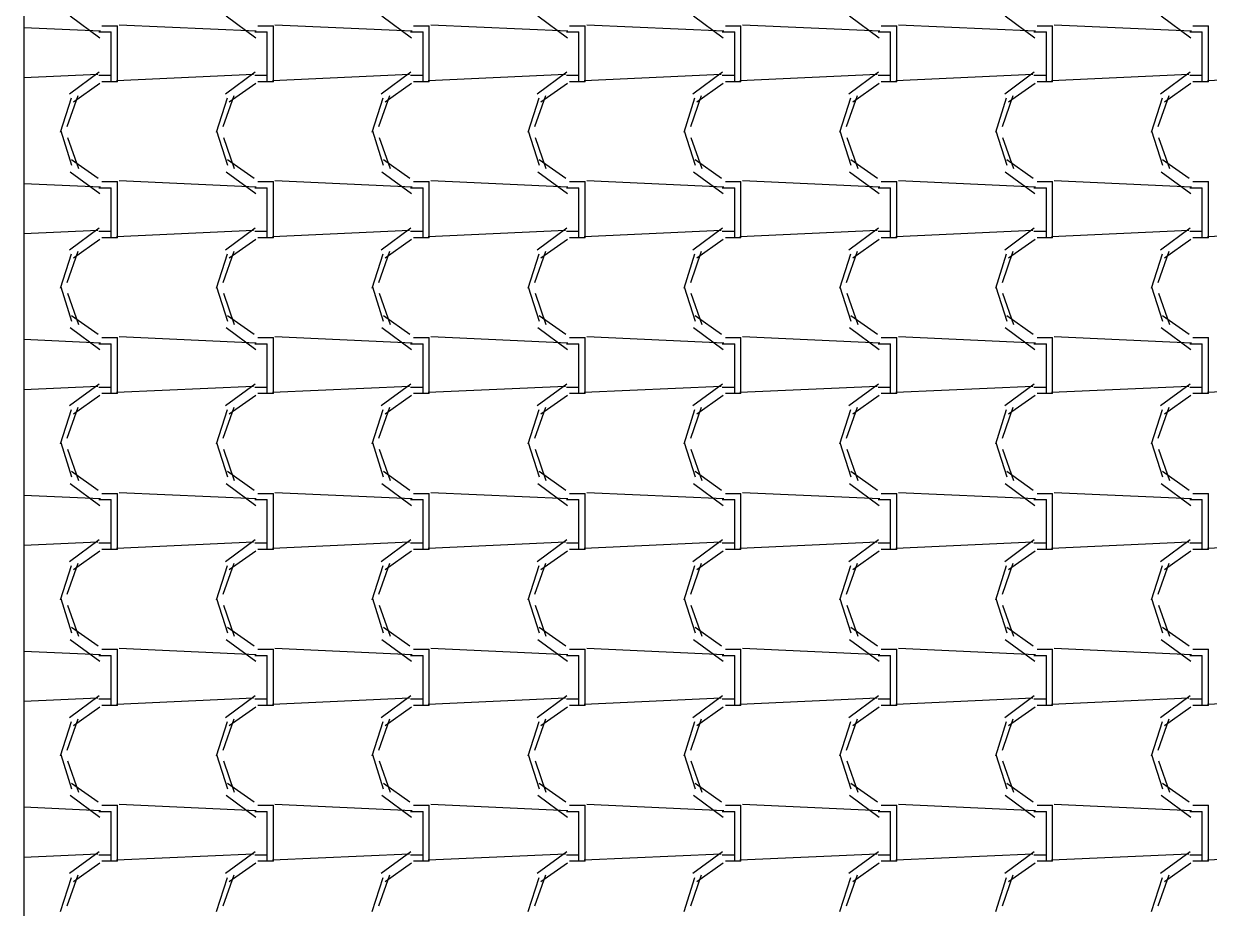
# Model space of a CAD drawing. Header units: millimetres. Extents: x -336 to -33, y -135 to 770.
# Drawn here: x -310.458 to -308.176, y 742.318 to 744.021 of the extents above; entities that cross this region are included whole.
import ezdxf

# ---------------------------------------------------------------- set-up
doc = ezdxf.new("R2010")
doc.units = ezdxf.units.MM
doc.header["$LTSCALE"] = 50
doc.header["$MEASUREMENT"] = 0
doc.layers.add('-HIDRO', color=8, linetype='CONTINUOUS')

msp = doc.modelspace()

# ---------------------------------------------------------------- linework, layer by layer
at = {"layer": '-HIDRO', "linetype": 'Continuous'}
for p, q in [((-310.458, 746.8206), (-310.458, 726.4028)), ((-310.3685, 744.0359), (-310.3115, 743.9939)), ((-310.0685, 744.0359), (-310.0115, 743.9939)), ((-309.7685, 744.0359), (-309.7115, 743.9939)), ((-309.4685, 744.0359), (-309.4115, 743.9939)), ((-309.1685, 744.0359), (-309.1115, 743.9939)), ((-308.8685, 744.0359), (-308.8115, 743.9939)), ((-308.5685, 744.0359), (-308.5115, 743.9939)), ((-308.2685, 744.0359), (-308.2115, 743.9939)), ((-310.3103, 744.0062), (-310.458, 744.0129)), ((-310.3134, 744.0049), (-310.2894, 744.0049)), ((-310.3074, 744.0169), (-310.2774, 744.0169)), ((-310.2894, 743.9209), (-310.2894, 744.0049)), ((-310.2774, 743.9209), (-310.2774, 744.0169)), ((-310.0103, 744.0062), (-310.2743, 744.0182)), ((-310.0134, 744.0049), (-309.9894, 744.0049)), ((-310.0074, 744.0169), (-309.9774, 744.0169)), ((-309.9894, 743.9209), (-309.9894, 744.0049)), ((-309.9774, 743.9209), (-309.9774, 744.0169)), ((-309.7103, 744.0062), (-309.9743, 744.0182)), ((-309.7134, 744.0049), (-309.6894, 744.0049)), ((-309.7074, 744.0169), (-309.6774, 744.0169)), ((-309.6894, 743.9209), (-309.6894, 744.0049)), ((-309.6774, 743.9209), (-309.6774, 744.0169)), ((-309.4103, 744.0062), (-309.6743, 744.0182)), ((-309.4134, 744.0049), (-309.3894, 744.0049)), ((-309.4074, 744.0169), (-309.3774, 744.0169)), ((-309.3894, 743.9209), (-309.3894, 744.0049)), ((-309.3774, 743.9209), (-309.3774, 744.0169)), ((-309.1103, 744.0062), (-309.3743, 744.0182)), ((-309.1134, 744.0049), (-309.0894, 744.0049)), ((-309.1074, 744.0169), (-309.0774, 744.0169)), ((-309.0894, 743.9209), (-309.0894, 744.0049)), ((-309.0774, 743.9209), (-309.0774, 744.0169)), ((-308.8103, 744.0062), (-309.0743, 744.0182)), ((-308.8134, 744.0049), (-308.7894, 744.0049)), ((-308.8074, 744.0169), (-308.7774, 744.0169)), ((-308.7894, 743.9209), (-308.7894, 744.0049)), ((-308.7774, 743.9209), (-308.7774, 744.0169)), ((-308.5103, 744.0062), (-308.7743, 744.0182)), ((-308.5134, 744.0049), (-308.4894, 744.0049)), ((-308.5074, 744.0169), (-308.4774, 744.0169)), ((-308.4894, 743.9209), (-308.4894, 744.0049)), ((-308.4774, 743.9209), (-308.4774, 744.0169)), ((-308.2103, 744.0062), (-308.4743, 744.0182)), ((-308.2134, 744.0049), (-308.1894, 744.0049)), ((-308.2074, 744.0169), (-308.1774, 744.0169)), ((-308.1894, 743.9209), (-308.1894, 744.0049)), ((-308.1774, 743.9209), (-308.1774, 744.0169)), ((-310.3154, 743.9229), (-310.458, 743.9164)), ((-310.3127, 743.9273), (-310.3697, 743.8853)), ((-310.2894, 743.9209), (-310.3134, 743.9209)), ((-310.2894, 743.9089), (-310.2894, 743.9209)), ((-310.0154, 743.9229), (-310.2794, 743.9109)), ((-310.2774, 743.9089), (-310.2774, 743.9209)), ((-310.0127, 743.9273), (-310.0697, 743.8853)), ((-309.9894, 743.9209), (-310.0134, 743.9209)), ((-309.9894, 743.9089), (-309.9894, 743.9209)), ((-309.7154, 743.9229), (-309.9794, 743.9109)), ((-309.9774, 743.9089), (-309.9774, 743.9209)), ((-309.7127, 743.9273), (-309.7697, 743.8853)), ((-309.6894, 743.9209), (-309.7134, 743.9209)), ((-309.6894, 743.9089), (-309.6894, 743.9209)), ((-309.4154, 743.9229), (-309.6794, 743.9109)), ((-309.6774, 743.9089), (-309.6774, 743.9209)), ((-309.4127, 743.9273), (-309.4697, 743.8853)), ((-309.3894, 743.9209), (-309.4134, 743.9209)), ((-309.3894, 743.9089), (-309.3894, 743.9209)), ((-309.1154, 743.9229), (-309.3794, 743.9109)), ((-309.3774, 743.9089), (-309.3774, 743.9209)), ((-309.1127, 743.9273), (-309.1697, 743.8853)), ((-309.0894, 743.9209), (-309.1134, 743.9209)), ((-309.0894, 743.9089), (-309.0894, 743.9209)), ((-308.8154, 743.9229), (-309.0794, 743.9109)), ((-309.0774, 743.9089), (-309.0774, 743.9209)), ((-308.8127, 743.9273), (-308.8697, 743.8853)), ((-308.7894, 743.9209), (-308.8134, 743.9209)), ((-308.7894, 743.9089), (-308.7894, 743.9209)), ((-308.5154, 743.9229), (-308.7794, 743.9109)), ((-308.7774, 743.9089), (-308.7774, 743.9209)), ((-308.5127, 743.9273), (-308.5697, 743.8853)), ((-308.4894, 743.9209), (-308.5134, 743.9209)), ((-308.4894, 743.9089), (-308.4894, 743.9209)), ((-308.2154, 743.9229), (-308.4794, 743.9109)), ((-308.4774, 743.9089), (-308.4774, 743.9209)), ((-308.2127, 743.9273), (-308.2697, 743.8853)), ((-308.1894, 743.9209), (-308.2134, 743.9209)), ((-308.1894, 743.9089), (-308.1894, 743.9209)), ((-307.9154, 743.9229), (-308.1794, 743.9109)), ((-308.1774, 743.9089), (-308.1774, 743.9209)), ((-310.3113, 743.9055), (-310.3623, 743.8695)), ((-310.2774, 743.9089), (-310.3074, 743.9089)), ((-310.0113, 743.9055), (-310.0623, 743.8695)), ((-309.9774, 743.9089), (-310.0074, 743.9089)), ((-309.7113, 743.9055), (-309.7623, 743.8695)), ((-309.6774, 743.9089), (-309.7074, 743.9089)), ((-309.4113, 743.9055), (-309.4623, 743.8695)), ((-309.3774, 743.9089), (-309.4074, 743.9089)), ((-309.1113, 743.9055), (-309.1623, 743.8695)), ((-309.0774, 743.9089), (-309.1074, 743.9089)), ((-308.8113, 743.9055), (-308.8623, 743.8695)), ((-308.7774, 743.9089), (-308.8074, 743.9089)), ((-308.5113, 743.9055), (-308.5623, 743.8695)), ((-308.4774, 743.9089), (-308.5074, 743.9089)), ((-308.2113, 743.9055), (-308.2623, 743.8695)), ((-308.1774, 743.9089), (-308.2074, 743.9089)), ((-310.3666, 743.8774), (-310.3876, 743.8114)), ((-310.3538, 743.8823), (-310.3748, 743.8223)), ((-310.0666, 743.8774), (-310.0876, 743.8114)), ((-310.0538, 743.8823), (-310.0748, 743.8223)), ((-309.7666, 743.8774), (-309.7876, 743.8114)), ((-309.7538, 743.8823), (-309.7748, 743.8223)), ((-309.4666, 743.8774), (-309.4876, 743.8114)), ((-309.4538, 743.8823), (-309.4748, 743.8223)), ((-309.1666, 743.8774), (-309.1876, 743.8114)), ((-309.1538, 743.8823), (-309.1748, 743.8223)), ((-308.8666, 743.8774), (-308.8876, 743.8114)), ((-308.8538, 743.8823), (-308.8748, 743.8223)), ((-308.5666, 743.8774), (-308.5876, 743.8114)), ((-308.5538, 743.8823), (-308.5748, 743.8223)), ((-308.2666, 743.8774), (-308.2876, 743.8114)), ((-308.2538, 743.8823), (-308.2748, 743.8223)), ((-310.3868, 743.8146), (-310.3658, 743.7486)), ((-310.3737, 743.802), (-310.3527, 743.742)), ((-310.0868, 743.8146), (-310.0658, 743.7486)), ((-310.0737, 743.802), (-310.0527, 743.742)), ((-309.7868, 743.8146), (-309.7658, 743.7486)), ((-309.7737, 743.802), (-309.7527, 743.742)), ((-309.4868, 743.8146), (-309.4658, 743.7486)), ((-309.4737, 743.802), (-309.4527, 743.742)), ((-309.1868, 743.8146), (-309.1658, 743.7486)), ((-309.1737, 743.802), (-309.1527, 743.742)), ((-308.8868, 743.8146), (-308.8658, 743.7486)), ((-308.8737, 743.802), (-308.8527, 743.742)), ((-308.5868, 743.8146), (-308.5658, 743.7486)), ((-308.5737, 743.802), (-308.5527, 743.742)), ((-308.2868, 743.8146), (-308.2658, 743.7486)), ((-308.2736, 743.802), (-308.2526, 743.742)), ((-310.3657, 743.7594), (-310.3147, 743.7234)), ((-310.0657, 743.7594), (-310.0147, 743.7234)), ((-309.7657, 743.7594), (-309.7147, 743.7234)), ((-309.4657, 743.7594), (-309.4147, 743.7234)), ((-309.1657, 743.7594), (-309.1147, 743.7234)), ((-308.8657, 743.7594), (-308.8147, 743.7234)), ((-308.5657, 743.7594), (-308.5147, 743.7234)), ((-308.2657, 743.7594), (-308.2147, 743.7234)), ((-310.3685, 743.7359), (-310.3115, 743.6939)), ((-310.0685, 743.7359), (-310.0115, 743.6939)), ((-309.7685, 743.7359), (-309.7115, 743.6939)), ((-309.4685, 743.7359), (-309.4115, 743.6939)), ((-309.1685, 743.7359), (-309.1115, 743.6939)), ((-308.8685, 743.7359), (-308.8115, 743.6939)), ((-308.5685, 743.7359), (-308.5115, 743.6939)), ((-308.2685, 743.7359), (-308.2115, 743.6939)), ((-310.3103, 743.7062), (-310.458, 743.7129)), ((-310.3134, 743.7049), (-310.2894, 743.7049)), ((-310.3074, 743.7169), (-310.2774, 743.7169)), ((-310.2894, 743.6209), (-310.2894, 743.7049)), ((-310.2774, 743.6209), (-310.2774, 743.7169)), ((-310.0103, 743.7062), (-310.2743, 743.7182)), ((-310.0134, 743.7049), (-309.9894, 743.7049)), ((-310.0074, 743.7169), (-309.9774, 743.7169)), ((-309.9894, 743.6209), (-309.9894, 743.7049)), ((-309.9774, 743.6209), (-309.9774, 743.7169)), ((-309.7103, 743.7062), (-309.9743, 743.7182)), ((-309.7134, 743.7049), (-309.6894, 743.7049)), ((-309.7074, 743.7169), (-309.6774, 743.7169)), ((-309.6894, 743.6209), (-309.6894, 743.7049)), ((-309.6774, 743.6209), (-309.6774, 743.7169)), ((-309.4103, 743.7062), (-309.6743, 743.7182)), ((-309.4134, 743.7049), (-309.3894, 743.7049)), ((-309.4074, 743.7169), (-309.3774, 743.7169)), ((-309.3894, 743.6209), (-309.3894, 743.7049)), ((-309.3774, 743.6209), (-309.3774, 743.7169)), ((-309.1103, 743.7062), (-309.3743, 743.7182)), ((-309.1134, 743.7049), (-309.0894, 743.7049)), ((-309.1074, 743.7169), (-309.0774, 743.7169)), ((-309.0894, 743.6209), (-309.0894, 743.7049)), ((-309.0774, 743.6209), (-309.0774, 743.7169)), ((-308.8103, 743.7062), (-309.0743, 743.7182)), ((-308.8134, 743.7049), (-308.7894, 743.7049)), ((-308.8074, 743.7169), (-308.7774, 743.7169)), ((-308.7894, 743.6209), (-308.7894, 743.7049)), ((-308.7774, 743.6209), (-308.7774, 743.7169)), ((-308.5103, 743.7062), (-308.7743, 743.7182)), ((-308.5134, 743.7049), (-308.4894, 743.7049)), ((-308.5074, 743.7169), (-308.4774, 743.7169)), ((-308.4894, 743.6209), (-308.4894, 743.7049)), ((-308.4774, 743.6209), (-308.4774, 743.7169)), ((-308.2103, 743.7062), (-308.4743, 743.7182)), ((-308.2134, 743.7049), (-308.1894, 743.7049)), ((-308.2074, 743.7169), (-308.1774, 743.7169)), ((-308.1894, 743.6209), (-308.1894, 743.7049)), ((-308.1774, 743.6209), (-308.1774, 743.7169)), ((-310.3154, 743.6229), (-310.458, 743.6164)), ((-310.3127, 743.6273), (-310.3697, 743.5853)), ((-310.2894, 743.6209), (-310.3134, 743.6209)), ((-310.2894, 743.6089), (-310.2894, 743.6209)), ((-310.0154, 743.6229), (-310.2794, 743.6109)), ((-310.2774, 743.6089), (-310.2774, 743.6209)), ((-310.0127, 743.6273), (-310.0697, 743.5853)), ((-309.9894, 743.6209), (-310.0134, 743.6209)), ((-309.9894, 743.6089), (-309.9894, 743.6209)), ((-309.7154, 743.6229), (-309.9794, 743.6109)), ((-309.9774, 743.6089), (-309.9774, 743.6209)), ((-309.7127, 743.6273), (-309.7697, 743.5853)), ((-309.6894, 743.6209), (-309.7134, 743.6209)), ((-309.6894, 743.6089), (-309.6894, 743.6209)), ((-309.4154, 743.6229), (-309.6794, 743.6109)), ((-309.6774, 743.6089), (-309.6774, 743.6209)), ((-309.4127, 743.6273), (-309.4697, 743.5853)), ((-309.3894, 743.6209), (-309.4134, 743.6209)), ((-309.3894, 743.6089), (-309.3894, 743.6209)), ((-309.1154, 743.6229), (-309.3794, 743.6109)), ((-309.3774, 743.6089), (-309.3774, 743.6209)), ((-309.1127, 743.6273), (-309.1697, 743.5853)), ((-309.0894, 743.6209), (-309.1134, 743.6209)), ((-309.0894, 743.6089), (-309.0894, 743.6209)), ((-308.8154, 743.6229), (-309.0794, 743.6109)), ((-309.0774, 743.6089), (-309.0774, 743.6209)), ((-308.8127, 743.6273), (-308.8697, 743.5853)), ((-308.7894, 743.6209), (-308.8134, 743.6209)), ((-308.7894, 743.6089), (-308.7894, 743.6209)), ((-308.5154, 743.6229), (-308.7794, 743.6109)), ((-308.7774, 743.6089), (-308.7774, 743.6209)), ((-308.5127, 743.6273), (-308.5697, 743.5853)), ((-308.4894, 743.6209), (-308.5134, 743.6209)), ((-308.4894, 743.6089), (-308.4894, 743.6209)), ((-308.2154, 743.6229), (-308.4794, 743.6109)), ((-308.4774, 743.6089), (-308.4774, 743.6209)), ((-308.2127, 743.6273), (-308.2697, 743.5853)), ((-308.1894, 743.6209), (-308.2134, 743.6209)), ((-308.1894, 743.6089), (-308.1894, 743.6209)), ((-307.9154, 743.6229), (-308.1794, 743.6109)), ((-308.1774, 743.6089), (-308.1774, 743.6209)), ((-310.3113, 743.6055), (-310.3623, 743.5695)), ((-310.2774, 743.6089), (-310.3074, 743.6089)), ((-310.0113, 743.6055), (-310.0623, 743.5695)), ((-309.9774, 743.6089), (-310.0074, 743.6089)), ((-309.7113, 743.6055), (-309.7623, 743.5695)), ((-309.6774, 743.6089), (-309.7074, 743.6089)), ((-309.4113, 743.6055), (-309.4623, 743.5695)), ((-309.3774, 743.6089), (-309.4074, 743.6089)), ((-309.1113, 743.6055), (-309.1623, 743.5695)), ((-309.0774, 743.6089), (-309.1074, 743.6089)), ((-308.8113, 743.6055), (-308.8623, 743.5695)), ((-308.7774, 743.6089), (-308.8074, 743.6089)), ((-308.5113, 743.6055), (-308.5623, 743.5695)), ((-308.4774, 743.6089), (-308.5074, 743.6089)), ((-308.2113, 743.6055), (-308.2623, 743.5695)), ((-308.1774, 743.6089), (-308.2074, 743.6089)), ((-310.3666, 743.5774), (-310.3876, 743.5114)), ((-310.3538, 743.5823), (-310.3748, 743.5223)), ((-310.0666, 743.5774), (-310.0876, 743.5114)), ((-310.0538, 743.5823), (-310.0748, 743.5223)), ((-309.7666, 743.5774), (-309.7876, 743.5114)), ((-309.7538, 743.5823), (-309.7748, 743.5223)), ((-309.4666, 743.5774), (-309.4876, 743.5114)), ((-309.4538, 743.5823), (-309.4748, 743.5223)), ((-309.1666, 743.5774), (-309.1876, 743.5114)), ((-309.1538, 743.5823), (-309.1748, 743.5223)), ((-308.8666, 743.5774), (-308.8876, 743.5114)), ((-308.8538, 743.5823), (-308.8748, 743.5223)), ((-308.5666, 743.5774), (-308.5876, 743.5114)), ((-308.5538, 743.5823), (-308.5748, 743.5223)), ((-308.2666, 743.5774), (-308.2876, 743.5114)), ((-308.2538, 743.5823), (-308.2748, 743.5223)), ((-310.3868, 743.5146), (-310.3658, 743.4486)), ((-310.3737, 743.502), (-310.3527, 743.442)), ((-310.0868, 743.5146), (-310.0658, 743.4486)), ((-310.0737, 743.502), (-310.0527, 743.442)), ((-309.7868, 743.5146), (-309.7658, 743.4486)), ((-309.7737, 743.502), (-309.7527, 743.442)), ((-309.4868, 743.5146), (-309.4658, 743.4486)), ((-309.4737, 743.502), (-309.4527, 743.442)), ((-309.1868, 743.5146), (-309.1658, 743.4486)), ((-309.1737, 743.502), (-309.1527, 743.442)), ((-308.8868, 743.5146), (-308.8658, 743.4486)), ((-308.8737, 743.502), (-308.8527, 743.442)), ((-308.5868, 743.5146), (-308.5658, 743.4486)), ((-308.5737, 743.502), (-308.5527, 743.442)), ((-308.2868, 743.5146), (-308.2658, 743.4486)), ((-308.2736, 743.502), (-308.2526, 743.442)), ((-310.3657, 743.4594), (-310.3147, 743.4234)), ((-310.0657, 743.4594), (-310.0147, 743.4234)), ((-309.7657, 743.4594), (-309.7147, 743.4234)), ((-309.4657, 743.4594), (-309.4147, 743.4234)), ((-309.1657, 743.4594), (-309.1147, 743.4234)), ((-308.8657, 743.4594), (-308.8147, 743.4234)), ((-308.5657, 743.4594), (-308.5147, 743.4234)), ((-308.2657, 743.4594), (-308.2147, 743.4234)), ((-310.3685, 743.4359), (-310.3115, 743.3939)), ((-310.0685, 743.4359), (-310.0115, 743.3939)), ((-309.7685, 743.4359), (-309.7115, 743.3939)), ((-309.4685, 743.4359), (-309.4115, 743.3939)), ((-309.1685, 743.4359), (-309.1115, 743.3939)), ((-308.8685, 743.4359), (-308.8115, 743.3939)), ((-308.5685, 743.4359), (-308.5115, 743.3939)), ((-308.2685, 743.4359), (-308.2115, 743.3939)), ((-310.3103, 743.4062), (-310.458, 743.4129)), ((-310.3074, 743.4169), (-310.2774, 743.4169)), ((-310.2774, 743.3209), (-310.2774, 743.4169)), ((-310.0103, 743.4062), (-310.2743, 743.4182)), ((-310.0074, 743.4169), (-309.9774, 743.4169)), ((-309.9774, 743.3209), (-309.9774, 743.4169)), ((-309.7103, 743.4062), (-309.9743, 743.4182)), ((-309.7074, 743.4169), (-309.6774, 743.4169)), ((-309.6774, 743.3209), (-309.6774, 743.4169)), ((-309.4103, 743.4062), (-309.6743, 743.4182)), ((-309.4074, 743.4169), (-309.3774, 743.4169)), ((-309.3774, 743.3209), (-309.3774, 743.4169)), ((-309.1103, 743.4062), (-309.3743, 743.4182)), ((-309.1074, 743.4169), (-309.0774, 743.4169)), ((-309.0774, 743.3209), (-309.0774, 743.4169)), ((-308.8103, 743.4062), (-309.0743, 743.4182)), ((-308.8074, 743.4169), (-308.7774, 743.4169)), ((-308.7774, 743.3209), (-308.7774, 743.4169)), ((-308.5103, 743.4062), (-308.7743, 743.4182)), ((-308.5074, 743.4169), (-308.4774, 743.4169)), ((-308.4774, 743.3209), (-308.4774, 743.4169)), ((-308.2103, 743.4062), (-308.4743, 743.4182)), ((-308.2074, 743.4169), (-308.1774, 743.4169)), ((-308.1774, 743.3209), (-308.1774, 743.4169)), ((-310.3134, 743.4049), (-310.2894, 743.4049)), ((-310.2894, 743.3209), (-310.2894, 743.4049)), ((-310.0134, 743.4049), (-309.9894, 743.4049)), ((-309.9894, 743.3209), (-309.9894, 743.4049)), ((-309.7134, 743.4049), (-309.6894, 743.4049)), ((-309.6894, 743.3209), (-309.6894, 743.4049)), ((-309.4134, 743.4049), (-309.3894, 743.4049)), ((-309.3894, 743.3209), (-309.3894, 743.4049)), ((-309.1134, 743.4049), (-309.0894, 743.4049)), ((-309.0894, 743.3209), (-309.0894, 743.4049)), ((-308.8134, 743.4049), (-308.7894, 743.4049)), ((-308.7894, 743.3209), (-308.7894, 743.4049)), ((-308.5134, 743.4049), (-308.4894, 743.4049)), ((-308.4894, 743.3209), (-308.4894, 743.4049)), ((-308.2134, 743.4049), (-308.1894, 743.4049)), ((-308.1894, 743.3209), (-308.1894, 743.4049)), ((-310.3154, 743.3229), (-310.458, 743.3164)), ((-310.3127, 743.3273), (-310.3697, 743.2853)), ((-310.2894, 743.3209), (-310.3134, 743.3209)), ((-310.2894, 743.3089), (-310.2894, 743.3209)), ((-310.0154, 743.3229), (-310.2794, 743.3109)), ((-310.2774, 743.3089), (-310.2774, 743.3209)), ((-310.0127, 743.3273), (-310.0697, 743.2853)), ((-309.9894, 743.3209), (-310.0134, 743.3209)), ((-309.9894, 743.3089), (-309.9894, 743.3209)), ((-309.7154, 743.3229), (-309.9794, 743.3109)), ((-309.9774, 743.3089), (-309.9774, 743.3209)), ((-309.7127, 743.3273), (-309.7697, 743.2853)), ((-309.6894, 743.3209), (-309.7134, 743.3209)), ((-309.6894, 743.3089), (-309.6894, 743.3209)), ((-309.4154, 743.3229), (-309.6794, 743.3109)), ((-309.6774, 743.3089), (-309.6774, 743.3209)), ((-309.4127, 743.3273), (-309.4697, 743.2853)), ((-309.3894, 743.3209), (-309.4134, 743.3209)), ((-309.3894, 743.3089), (-309.3894, 743.3209)), ((-309.1154, 743.3229), (-309.3794, 743.3109)), ((-309.3774, 743.3089), (-309.3774, 743.3209)), ((-309.1127, 743.3273), (-309.1697, 743.2853)), ((-309.0894, 743.3209), (-309.1134, 743.3209)), ((-309.0894, 743.3089), (-309.0894, 743.3209)), ((-308.8154, 743.3229), (-309.0794, 743.3109)), ((-309.0774, 743.3089), (-309.0774, 743.3209)), ((-308.8127, 743.3273), (-308.8697, 743.2853)), ((-308.7894, 743.3209), (-308.8134, 743.3209)), ((-308.7894, 743.3089), (-308.7894, 743.3209)), ((-308.5154, 743.3229), (-308.7794, 743.3109)), ((-308.7774, 743.3089), (-308.7774, 743.3209)), ((-308.5127, 743.3273), (-308.5697, 743.2853)), ((-308.4894, 743.3209), (-308.5134, 743.3209)), ((-308.4894, 743.3089), (-308.4894, 743.3209)), ((-308.2154, 743.3229), (-308.4794, 743.3109)), ((-308.4774, 743.3089), (-308.4774, 743.3209)), ((-308.2127, 743.3273), (-308.2697, 743.2853)), ((-308.1894, 743.3209), (-308.2134, 743.3209)), ((-308.1894, 743.3089), (-308.1894, 743.3209)), ((-307.9154, 743.3229), (-308.1794, 743.3109)), ((-308.1774, 743.3089), (-308.1774, 743.3209)), ((-310.3113, 743.3055), (-310.3623, 743.2695)), ((-310.2774, 743.3089), (-310.3074, 743.3089)), ((-310.0113, 743.3055), (-310.0623, 743.2695)), ((-309.9774, 743.3089), (-310.0074, 743.3089)), ((-309.7113, 743.3055), (-309.7623, 743.2695)), ((-309.6774, 743.3089), (-309.7074, 743.3089)), ((-309.4113, 743.3055), (-309.4623, 743.2695)), ((-309.3774, 743.3089), (-309.4074, 743.3089)), ((-309.1113, 743.3055), (-309.1623, 743.2695)), ((-309.0774, 743.3089), (-309.1074, 743.3089)), ((-308.8113, 743.3055), (-308.8623, 743.2695)), ((-308.7774, 743.3089), (-308.8074, 743.3089)), ((-308.5113, 743.3055), (-308.5623, 743.2695)), ((-308.4774, 743.3089), (-308.5074, 743.3089)), ((-308.2113, 743.3055), (-308.2623, 743.2695)), ((-308.1774, 743.3089), (-308.2074, 743.3089)), ((-310.3666, 743.2774), (-310.3876, 743.2114)), ((-310.3538, 743.2823), (-310.3748, 743.2223)), ((-310.0666, 743.2774), (-310.0876, 743.2114)), ((-310.0538, 743.2823), (-310.0748, 743.2223)), ((-309.7666, 743.2774), (-309.7876, 743.2114)), ((-309.7538, 743.2823), (-309.7748, 743.2223)), ((-309.4666, 743.2774), (-309.4876, 743.2114)), ((-309.4538, 743.2823), (-309.4748, 743.2223)), ((-309.1666, 743.2774), (-309.1876, 743.2114)), ((-309.1538, 743.2823), (-309.1748, 743.2223)), ((-308.8666, 743.2774), (-308.8876, 743.2114)), ((-308.8538, 743.2823), (-308.8748, 743.2223)), ((-308.5666, 743.2774), (-308.5876, 743.2114)), ((-308.5538, 743.2823), (-308.5748, 743.2223)), ((-308.2666, 743.2774), (-308.2876, 743.2114)), ((-308.2538, 743.2823), (-308.2748, 743.2223)), ((-310.3868, 743.2146), (-310.3658, 743.1486)), ((-310.3737, 743.202), (-310.3527, 743.142)), ((-310.0868, 743.2146), (-310.0658, 743.1486)), ((-310.0737, 743.202), (-310.0527, 743.142)), ((-309.7868, 743.2146), (-309.7658, 743.1486)), ((-309.7737, 743.202), (-309.7527, 743.142)), ((-309.4868, 743.2146), (-309.4658, 743.1486)), ((-309.4737, 743.202), (-309.4527, 743.142)), ((-309.1868, 743.2146), (-309.1658, 743.1486)), ((-309.1737, 743.202), (-309.1527, 743.142)), ((-308.8868, 743.2146), (-308.8658, 743.1486)), ((-308.8737, 743.202), (-308.8527, 743.142)), ((-308.5868, 743.2146), (-308.5658, 743.1486)), ((-308.5737, 743.202), (-308.5527, 743.142)), ((-308.2868, 743.2146), (-308.2658, 743.1486)), ((-308.2736, 743.202), (-308.2526, 743.142)), ((-310.3657, 743.1594), (-310.3147, 743.1234)), ((-310.0657, 743.1594), (-310.0147, 743.1234)), ((-309.7657, 743.1594), (-309.7147, 743.1234)), ((-309.4657, 743.1594), (-309.4147, 743.1234)), ((-309.1657, 743.1594), (-309.1147, 743.1234)), ((-308.8657, 743.1594), (-308.8147, 743.1234)), ((-308.5657, 743.1594), (-308.5147, 743.1234)), ((-308.2657, 743.1594), (-308.2147, 743.1234)), ((-310.3685, 743.1359), (-310.3115, 743.0939)), ((-310.0685, 743.1359), (-310.0115, 743.0939)), ((-309.7685, 743.1359), (-309.7115, 743.0939)), ((-309.4685, 743.1359), (-309.4115, 743.0939)), ((-309.1685, 743.1359), (-309.1115, 743.0939)), ((-308.8685, 743.1359), (-308.8115, 743.0939)), ((-308.5685, 743.1359), (-308.5115, 743.0939)), ((-308.2685, 743.1359), (-308.2115, 743.0939)), ((-310.3103, 743.1062), (-310.458, 743.1129)), ((-310.3074, 743.1169), (-310.2774, 743.1169)), ((-310.2774, 743.0209), (-310.2774, 743.1169)), ((-310.0103, 743.1062), (-310.2743, 743.1182)), ((-310.0074, 743.1169), (-309.9774, 743.1169)), ((-309.9774, 743.0209), (-309.9774, 743.1169)), ((-309.7103, 743.1062), (-309.9743, 743.1182)), ((-309.7074, 743.1169), (-309.6774, 743.1169)), ((-309.6774, 743.0209), (-309.6774, 743.1169)), ((-309.4103, 743.1062), (-309.6743, 743.1182)), ((-309.4074, 743.1169), (-309.3774, 743.1169)), ((-309.3774, 743.0209), (-309.3774, 743.1169)), ((-309.1103, 743.1062), (-309.3743, 743.1182)), ((-309.1074, 743.1169), (-309.0774, 743.1169)), ((-309.0774, 743.0209), (-309.0774, 743.1169)), ((-308.8103, 743.1062), (-309.0743, 743.1182)), ((-308.8074, 743.1169), (-308.7774, 743.1169)), ((-308.7774, 743.0209), (-308.7774, 743.1169)), ((-308.5103, 743.1062), (-308.7743, 743.1182)), ((-308.5074, 743.1169), (-308.4774, 743.1169)), ((-308.4774, 743.0209), (-308.4774, 743.1169)), ((-308.2103, 743.1062), (-308.4743, 743.1182)), ((-308.2074, 743.1169), (-308.1774, 743.1169)), ((-308.1774, 743.0209), (-308.1774, 743.1169)), ((-310.3134, 743.1049), (-310.2894, 743.1049)), ((-310.2894, 743.0209), (-310.2894, 743.1049)), ((-310.0134, 743.1049), (-309.9894, 743.1049)), ((-309.9894, 743.0209), (-309.9894, 743.1049)), ((-309.7134, 743.1049), (-309.6894, 743.1049)), ((-309.6894, 743.0209), (-309.6894, 743.1049)), ((-309.4134, 743.1049), (-309.3894, 743.1049)), ((-309.3894, 743.0209), (-309.3894, 743.1049)), ((-309.1134, 743.1049), (-309.0894, 743.1049)), ((-309.0894, 743.0209), (-309.0894, 743.1049)), ((-308.8134, 743.1049), (-308.7894, 743.1049)), ((-308.7894, 743.0209), (-308.7894, 743.1049)), ((-308.5134, 743.1049), (-308.4894, 743.1049)), ((-308.4894, 743.0209), (-308.4894, 743.1049)), ((-308.2134, 743.1049), (-308.1894, 743.1049)), ((-308.1894, 743.0209), (-308.1894, 743.1049)), ((-310.3154, 743.0229), (-310.458, 743.0164)), ((-310.3127, 743.0273), (-310.3697, 742.9853)), ((-310.2894, 743.0209), (-310.3134, 743.0209)), ((-310.2894, 743.0089), (-310.2894, 743.0209)), ((-310.0154, 743.0229), (-310.2794, 743.0109)), ((-310.2774, 743.0089), (-310.2774, 743.0209)), ((-310.0127, 743.0273), (-310.0697, 742.9853)), ((-309.9894, 743.0209), (-310.0134, 743.0209)), ((-309.9894, 743.0089), (-309.9894, 743.0209)), ((-309.7154, 743.0229), (-309.9794, 743.0109)), ((-309.9774, 743.0089), (-309.9774, 743.0209)), ((-309.7127, 743.0273), (-309.7697, 742.9853)), ((-309.6894, 743.0209), (-309.7134, 743.0209)), ((-309.6894, 743.0089), (-309.6894, 743.0209)), ((-309.4154, 743.0229), (-309.6794, 743.0109)), ((-309.6774, 743.0089), (-309.6774, 743.0209)), ((-309.4127, 743.0273), (-309.4697, 742.9853)), ((-309.3894, 743.0209), (-309.4134, 743.0209)), ((-309.3894, 743.0089), (-309.3894, 743.0209)), ((-309.1154, 743.0229), (-309.3794, 743.0109)), ((-309.3774, 743.0089), (-309.3774, 743.0209)), ((-309.1127, 743.0273), (-309.1697, 742.9853)), ((-309.0894, 743.0209), (-309.1134, 743.0209)), ((-309.0894, 743.0089), (-309.0894, 743.0209)), ((-308.8154, 743.0229), (-309.0794, 743.0109)), ((-309.0774, 743.0089), (-309.0774, 743.0209)), ((-308.8127, 743.0273), (-308.8697, 742.9853)), ((-308.7894, 743.0209), (-308.8134, 743.0209)), ((-308.7894, 743.0089), (-308.7894, 743.0209)), ((-308.5154, 743.0229), (-308.7794, 743.0109)), ((-308.7774, 743.0089), (-308.7774, 743.0209)), ((-308.5127, 743.0273), (-308.5697, 742.9853)), ((-308.4894, 743.0209), (-308.5134, 743.0209)), ((-308.4894, 743.0089), (-308.4894, 743.0209)), ((-308.2154, 743.0229), (-308.4794, 743.0109)), ((-308.4774, 743.0089), (-308.4774, 743.0209)), ((-308.2127, 743.0273), (-308.2697, 742.9853)), ((-308.1894, 743.0209), (-308.2134, 743.0209)), ((-308.1894, 743.0089), (-308.1894, 743.0209)), ((-307.9154, 743.0229), (-308.1794, 743.0109)), ((-308.1774, 743.0089), (-308.1774, 743.0209)), ((-310.3113, 743.0055), (-310.3623, 742.9695)), ((-310.2774, 743.0089), (-310.3074, 743.0089)), ((-310.0113, 743.0055), (-310.0623, 742.9695)), ((-309.9774, 743.0089), (-310.0074, 743.0089)), ((-309.7113, 743.0055), (-309.7623, 742.9695)), ((-309.6774, 743.0089), (-309.7074, 743.0089)), ((-309.4113, 743.0055), (-309.4623, 742.9695)), ((-309.3774, 743.0089), (-309.4074, 743.0089)), ((-309.1113, 743.0055), (-309.1623, 742.9695)), ((-309.0774, 743.0089), (-309.1074, 743.0089)), ((-308.8113, 743.0055), (-308.8623, 742.9695)), ((-308.7774, 743.0089), (-308.8074, 743.0089)), ((-308.5113, 743.0055), (-308.5623, 742.9695)), ((-308.4774, 743.0089), (-308.5074, 743.0089)), ((-308.2113, 743.0055), (-308.2623, 742.9695)), ((-308.1774, 743.0089), (-308.2074, 743.0089)), ((-310.3666, 742.9774), (-310.3876, 742.9114)), ((-310.3538, 742.9823), (-310.3748, 742.9223)), ((-310.0666, 742.9774), (-310.0876, 742.9114)), ((-310.0538, 742.9823), (-310.0748, 742.9223)), ((-309.7666, 742.9774), (-309.7876, 742.9114)), ((-309.7538, 742.9823), (-309.7748, 742.9223)), ((-309.4666, 742.9774), (-309.4876, 742.9114)), ((-309.4538, 742.9823), (-309.4748, 742.9223)), ((-309.1666, 742.9774), (-309.1876, 742.9114)), ((-309.1538, 742.9823), (-309.1748, 742.9223)), ((-308.8666, 742.9774), (-308.8876, 742.9114)), ((-308.8538, 742.9823), (-308.8748, 742.9223)), ((-308.5666, 742.9774), (-308.5876, 742.9114)), ((-308.5538, 742.9823), (-308.5748, 742.9223)), ((-308.2666, 742.9774), (-308.2876, 742.9114)), ((-308.2538, 742.9823), (-308.2748, 742.9223)), ((-310.3868, 742.9146), (-310.3658, 742.8486)), ((-310.0868, 742.9146), (-310.0658, 742.8486)), ((-309.7868, 742.9146), (-309.7658, 742.8486)), ((-309.4868, 742.9146), (-309.4658, 742.8486)), ((-309.1868, 742.9146), (-309.1658, 742.8486)), ((-308.8868, 742.9146), (-308.8658, 742.8486)), ((-308.5868, 742.9146), (-308.5658, 742.8486)), ((-308.2868, 742.9146), (-308.2658, 742.8486)), ((-310.3737, 742.902), (-310.3527, 742.842)), ((-310.0737, 742.902), (-310.0527, 742.842)), ((-309.7737, 742.902), (-309.7527, 742.842)), ((-309.4737, 742.902), (-309.4527, 742.842)), ((-309.1737, 742.902), (-309.1527, 742.842)), ((-308.8737, 742.902), (-308.8527, 742.842)), ((-308.5737, 742.902), (-308.5527, 742.842)), ((-308.2736, 742.902), (-308.2526, 742.842)), ((-310.3657, 742.8593), (-310.3147, 742.8233)), ((-310.0657, 742.8594), (-310.0147, 742.8234)), ((-309.7657, 742.8594), (-309.7147, 742.8234)), ((-309.4657, 742.8594), (-309.4147, 742.8234)), ((-309.1657, 742.8594), (-309.1147, 742.8234)), ((-308.8657, 742.8594), (-308.8147, 742.8234)), ((-308.5657, 742.8594), (-308.5147, 742.8234)), ((-308.2657, 742.8594), (-308.2147, 742.8234)), ((-310.3685, 742.8359), (-310.3115, 742.7939)), ((-310.3074, 742.8169), (-310.2774, 742.8169)), ((-310.2774, 742.7209), (-310.2774, 742.8169)), ((-310.0103, 742.8062), (-310.2743, 742.8182)), ((-310.0685, 742.8359), (-310.0115, 742.7939)), ((-310.0074, 742.8169), (-309.9774, 742.8169)), ((-309.9774, 742.7209), (-309.9774, 742.8169)), ((-309.7103, 742.8062), (-309.9743, 742.8182)), ((-309.7685, 742.8359), (-309.7115, 742.7939)), ((-309.7074, 742.8169), (-309.6774, 742.8169)), ((-309.6774, 742.7209), (-309.6774, 742.8169)), ((-309.4103, 742.8062), (-309.6743, 742.8182)), ((-309.4685, 742.8359), (-309.4115, 742.7939)), ((-309.4074, 742.8169), (-309.3774, 742.8169)), ((-309.3774, 742.7209), (-309.3774, 742.8169)), ((-309.1103, 742.8062), (-309.3743, 742.8182)), ((-309.1685, 742.8359), (-309.1115, 742.7939)), ((-309.1074, 742.8169), (-309.0774, 742.8169)), ((-309.0774, 742.7209), (-309.0774, 742.8169)), ((-308.8103, 742.8062), (-309.0743, 742.8182)), ((-308.8685, 742.8359), (-308.8115, 742.7939)), ((-308.8074, 742.8169), (-308.7774, 742.8169)), ((-308.7774, 742.7209), (-308.7774, 742.8169)), ((-308.5103, 742.8062), (-308.7743, 742.8182)), ((-308.5685, 742.8359), (-308.5115, 742.7939)), ((-308.5074, 742.8169), (-308.4774, 742.8169)), ((-308.4774, 742.7209), (-308.4774, 742.8169)), ((-308.2103, 742.8062), (-308.4743, 742.8182)), ((-308.2685, 742.8359), (-308.2115, 742.7939)), ((-308.2074, 742.8169), (-308.1774, 742.8169)), ((-308.1774, 742.7209), (-308.1774, 742.8169)), ((-310.3103, 742.8062), (-310.458, 742.8129)), ((-310.3134, 742.8049), (-310.2894, 742.8049)), ((-310.2894, 742.7209), (-310.2894, 742.8049)), ((-310.0134, 742.8049), (-309.9894, 742.8049)), ((-309.9894, 742.7209), (-309.9894, 742.8049)), ((-309.7134, 742.8049), (-309.6894, 742.8049)), ((-309.6894, 742.7209), (-309.6894, 742.8049)), ((-309.4134, 742.8049), (-309.3894, 742.8049)), ((-309.3894, 742.7209), (-309.3894, 742.8049)), ((-309.1134, 742.8049), (-309.0894, 742.8049)), ((-309.0894, 742.7209), (-309.0894, 742.8049)), ((-308.8134, 742.8049), (-308.7894, 742.8049)), ((-308.7894, 742.7209), (-308.7894, 742.8049)), ((-308.5134, 742.8049), (-308.4894, 742.8049)), ((-308.4894, 742.7209), (-308.4894, 742.8049)), ((-308.2134, 742.8049), (-308.1894, 742.8049)), ((-308.1894, 742.7209), (-308.1894, 742.8049)), ((-310.3154, 742.7229), (-310.458, 742.7164)), ((-310.3127, 742.7273), (-310.3697, 742.6853)), ((-310.0154, 742.7229), (-310.2794, 742.7109)), ((-310.0127, 742.7273), (-310.0697, 742.6853)), ((-309.7154, 742.7229), (-309.9794, 742.7109)), ((-309.7127, 742.7273), (-309.7697, 742.6853)), ((-309.4154, 742.7229), (-309.6794, 742.7109)), ((-309.4127, 742.7273), (-309.4697, 742.6853)), ((-309.1154, 742.7229), (-309.3794, 742.7109)), ((-309.1127, 742.7273), (-309.1697, 742.6853)), ((-308.8154, 742.7229), (-309.0794, 742.7109)), ((-308.8127, 742.7273), (-308.8697, 742.6853)), ((-308.5154, 742.7229), (-308.7794, 742.7109)), ((-308.5127, 742.7273), (-308.5697, 742.6853)), ((-308.2154, 742.7229), (-308.4794, 742.7109)), ((-308.2127, 742.7273), (-308.2697, 742.6853)), ((-307.9154, 742.7229), (-308.1794, 742.7109)), ((-310.3113, 742.7055), (-310.3623, 742.6695)), ((-310.2894, 742.7209), (-310.3134, 742.7209)), ((-310.2774, 742.7089), (-310.3074, 742.7089)), ((-310.2894, 742.7089), (-310.2894, 742.7209)), ((-310.2774, 742.7089), (-310.2774, 742.7209)), ((-310.0113, 742.7055), (-310.0623, 742.6695)), ((-309.9894, 742.7209), (-310.0134, 742.7209)), ((-309.9774, 742.7089), (-310.0074, 742.7089)), ((-309.9894, 742.7089), (-309.9894, 742.7209)), ((-309.9774, 742.7089), (-309.9774, 742.7209)), ((-309.7113, 742.7055), (-309.7623, 742.6695)), ((-309.6894, 742.7209), (-309.7134, 742.7209)), ((-309.6774, 742.7089), (-309.7074, 742.7089)), ((-309.6894, 742.7089), (-309.6894, 742.7209)), ((-309.6774, 742.7089), (-309.6774, 742.7209)), ((-309.4113, 742.7055), (-309.4623, 742.6695)), ((-309.3894, 742.7209), (-309.4134, 742.7209)), ((-309.3774, 742.7089), (-309.4074, 742.7089)), ((-309.3894, 742.7089), (-309.3894, 742.7209)), ((-309.3774, 742.7089), (-309.3774, 742.7209)), ((-309.1113, 742.7055), (-309.1623, 742.6695)), ((-309.0894, 742.7209), (-309.1134, 742.7209)), ((-309.0774, 742.7089), (-309.1074, 742.7089)), ((-309.0894, 742.7089), (-309.0894, 742.7209)), ((-309.0774, 742.7089), (-309.0774, 742.7209)), ((-308.8113, 742.7055), (-308.8623, 742.6695)), ((-308.7894, 742.7209), (-308.8134, 742.7209)), ((-308.7774, 742.7089), (-308.8074, 742.7089)), ((-308.7894, 742.7089), (-308.7894, 742.7209)), ((-308.7774, 742.7089), (-308.7774, 742.7209)), ((-308.5113, 742.7055), (-308.5623, 742.6695)), ((-308.4894, 742.7209), (-308.5134, 742.7209)), ((-308.4774, 742.7089), (-308.5074, 742.7089)), ((-308.4894, 742.7089), (-308.4894, 742.7209)), ((-308.4774, 742.7089), (-308.4774, 742.7209)), ((-308.2113, 742.7055), (-308.2623, 742.6695)), ((-308.1894, 742.7209), (-308.2134, 742.7209)), ((-308.1774, 742.7089), (-308.2074, 742.7089)), ((-308.1894, 742.7089), (-308.1894, 742.7209)), ((-308.1774, 742.7089), (-308.1774, 742.7209)), ((-310.3666, 742.6774), (-310.3876, 742.6114)), ((-310.3538, 742.6823), (-310.3748, 742.6223)), ((-310.0666, 742.6774), (-310.0876, 742.6114)), ((-310.0538, 742.6823), (-310.0748, 742.6223)), ((-309.7666, 742.6774), (-309.7876, 742.6114)), ((-309.7538, 742.6823), (-309.7748, 742.6223)), ((-309.4666, 742.6774), (-309.4876, 742.6114)), ((-309.4538, 742.6823), (-309.4748, 742.6223)), ((-309.1666, 742.6774), (-309.1876, 742.6114)), ((-309.1538, 742.6823), (-309.1748, 742.6223)), ((-308.8666, 742.6774), (-308.8876, 742.6114)), ((-308.8538, 742.6823), (-308.8748, 742.6223)), ((-308.5666, 742.6774), (-308.5876, 742.6114)), ((-308.5538, 742.6823), (-308.5748, 742.6223)), ((-308.2666, 742.6774), (-308.2876, 742.6114)), ((-308.2538, 742.6823), (-308.2748, 742.6223)), ((-310.3868, 742.6146), (-310.3658, 742.5486)), ((-310.0868, 742.6146), (-310.0658, 742.5486)), ((-309.7868, 742.6146), (-309.7658, 742.5486)), ((-309.4868, 742.6146), (-309.4658, 742.5486)), ((-309.1868, 742.6146), (-309.1658, 742.5486)), ((-308.8868, 742.6146), (-308.8658, 742.5486)), ((-308.5868, 742.6146), (-308.5658, 742.5486)), ((-308.2868, 742.6146), (-308.2658, 742.5486)), ((-310.3737, 742.602), (-310.3527, 742.542)), ((-310.0737, 742.602), (-310.0527, 742.542)), ((-309.7737, 742.602), (-309.7527, 742.542)), ((-309.4737, 742.602), (-309.4527, 742.542)), ((-309.1737, 742.602), (-309.1527, 742.542)), ((-308.8737, 742.602), (-308.8527, 742.542)), ((-308.5737, 742.602), (-308.5527, 742.542)), ((-308.2736, 742.602), (-308.2526, 742.542)), ((-310.3657, 742.5593), (-310.3147, 742.5233)), ((-310.0657, 742.5593), (-310.0147, 742.5233)), ((-309.7657, 742.5594), (-309.7147, 742.5234)), ((-309.4657, 742.5594), (-309.4147, 742.5234)), ((-309.1657, 742.5594), (-309.1147, 742.5234)), ((-308.8657, 742.5594), (-308.8147, 742.5234)), ((-308.5657, 742.5594), (-308.5147, 742.5234)), ((-308.2657, 742.5594), (-308.2147, 742.5234)), ((-310.3685, 742.5359), (-310.3115, 742.4939)), ((-310.0103, 742.5062), (-310.2743, 742.5182)), ((-310.0685, 742.5359), (-310.0115, 742.4939)), ((-309.7103, 742.5062), (-309.9743, 742.5182)), ((-309.7685, 742.5359), (-309.7115, 742.4939)), ((-309.4103, 742.5062), (-309.6743, 742.5182)), ((-309.4685, 742.5359), (-309.4115, 742.4939)), ((-309.1103, 742.5062), (-309.3743, 742.5182)), ((-309.1685, 742.5359), (-309.1115, 742.4939)), ((-308.8103, 742.5062), (-309.0743, 742.5182)), ((-308.8685, 742.5359), (-308.8115, 742.4939)), ((-308.5103, 742.5062), (-308.7743, 742.5182)), ((-308.5685, 742.5359), (-308.5115, 742.4939)), ((-308.2103, 742.5062), (-308.4743, 742.5182)), ((-308.2685, 742.5359), (-308.2115, 742.4939)), ((-310.3103, 742.5062), (-310.458, 742.5129)), ((-310.3134, 742.5049), (-310.2894, 742.5049)), ((-310.3074, 742.5169), (-310.2774, 742.5169)), ((-310.2894, 742.4209), (-310.2894, 742.5049)), ((-310.2774, 742.4209), (-310.2774, 742.5169)), ((-310.0134, 742.5049), (-309.9894, 742.5049)), ((-310.0074, 742.5169), (-309.9774, 742.5169)), ((-309.9894, 742.4209), (-309.9894, 742.5049)), ((-309.9774, 742.4209), (-309.9774, 742.5169)), ((-309.7134, 742.5049), (-309.6894, 742.5049)), ((-309.7074, 742.5169), (-309.6774, 742.5169)), ((-309.6894, 742.4209), (-309.6894, 742.5049)), ((-309.6774, 742.4209), (-309.6774, 742.5169)), ((-309.4134, 742.5049), (-309.3894, 742.5049)), ((-309.4074, 742.5169), (-309.3774, 742.5169)), ((-309.3894, 742.4209), (-309.3894, 742.5049)), ((-309.3774, 742.4209), (-309.3774, 742.5169)), ((-309.1134, 742.5049), (-309.0894, 742.5049)), ((-309.1074, 742.5169), (-309.0774, 742.5169)), ((-309.0894, 742.4209), (-309.0894, 742.5049)), ((-309.0774, 742.4209), (-309.0774, 742.5169)), ((-308.8134, 742.5049), (-308.7894, 742.5049)), ((-308.8074, 742.5169), (-308.7774, 742.5169)), ((-308.7894, 742.4209), (-308.7894, 742.5049)), ((-308.7774, 742.4209), (-308.7774, 742.5169)), ((-308.5134, 742.5049), (-308.4894, 742.5049)), ((-308.5074, 742.5169), (-308.4774, 742.5169)), ((-308.4894, 742.4209), (-308.4894, 742.5049)), ((-308.4774, 742.4209), (-308.4774, 742.5169)), ((-308.2134, 742.5049), (-308.1894, 742.5049)), ((-308.2074, 742.5169), (-308.1774, 742.5169)), ((-308.1894, 742.4209), (-308.1894, 742.5049)), ((-308.1774, 742.4209), (-308.1774, 742.5169)), ((-310.3127, 742.4273), (-310.3697, 742.3853)), ((-310.0127, 742.4273), (-310.0697, 742.3853)), ((-309.7127, 742.4273), (-309.7697, 742.3853)), ((-309.4127, 742.4273), (-309.4697, 742.3853)), ((-309.1127, 742.4273), (-309.1697, 742.3853)), ((-308.8127, 742.4273), (-308.8697, 742.3853)), ((-308.5127, 742.4273), (-308.5697, 742.3853)), ((-308.2127, 742.4273), (-308.2697, 742.3853)), ((-310.3154, 742.4229), (-310.458, 742.4164)), ((-310.3113, 742.4055), (-310.3623, 742.3695)), ((-310.2894, 742.4209), (-310.3134, 742.4209)), ((-310.2774, 742.4089), (-310.3074, 742.4089)), ((-310.2894, 742.4089), (-310.2894, 742.4209)), ((-310.0154, 742.4229), (-310.2794, 742.4109)), ((-310.2774, 742.4089), (-310.2774, 742.4209)), ((-310.0113, 742.4055), (-310.0623, 742.3695)), ((-309.9894, 742.4209), (-310.0134, 742.4209)), ((-309.9774, 742.4089), (-310.0074, 742.4089)), ((-309.9894, 742.4089), (-309.9894, 742.4209)), ((-309.7154, 742.4229), (-309.9794, 742.4109)), ((-309.9774, 742.4089), (-309.9774, 742.4209)), ((-309.7113, 742.4055), (-309.7623, 742.3695)), ((-309.6894, 742.4209), (-309.7134, 742.4209)), ((-309.6774, 742.4089), (-309.7074, 742.4089)), ((-309.6894, 742.4089), (-309.6894, 742.4209)), ((-309.4154, 742.4229), (-309.6794, 742.4109)), ((-309.6774, 742.4089), (-309.6774, 742.4209)), ((-309.4113, 742.4055), (-309.4623, 742.3695)), ((-309.3894, 742.4209), (-309.4134, 742.4209)), ((-309.3774, 742.4089), (-309.4074, 742.4089)), ((-309.3894, 742.4089), (-309.3894, 742.4209)), ((-309.1154, 742.4229), (-309.3794, 742.4109)), ((-309.3774, 742.4089), (-309.3774, 742.4209)), ((-309.1113, 742.4055), (-309.1623, 742.3695)), ((-309.0894, 742.4209), (-309.1134, 742.4209)), ((-309.0774, 742.4089), (-309.1074, 742.4089)), ((-309.0894, 742.4089), (-309.0894, 742.4209)), ((-308.8154, 742.4229), (-309.0794, 742.4109)), ((-309.0774, 742.4089), (-309.0774, 742.4209)), ((-308.8113, 742.4055), (-308.8623, 742.3695)), ((-308.7894, 742.4209), (-308.8134, 742.4209)), ((-308.7774, 742.4089), (-308.8074, 742.4089)), ((-308.7894, 742.4089), (-308.7894, 742.4209)), ((-308.5154, 742.4229), (-308.7794, 742.4109)), ((-308.7774, 742.4089), (-308.7774, 742.4209)), ((-308.5113, 742.4055), (-308.5623, 742.3695)), ((-308.4894, 742.4209), (-308.5134, 742.4209)), ((-308.4774, 742.4089), (-308.5074, 742.4089)), ((-308.4894, 742.4089), (-308.4894, 742.4209)), ((-308.2154, 742.4229), (-308.4794, 742.4109)), ((-308.4774, 742.4089), (-308.4774, 742.4209)), ((-308.2113, 742.4055), (-308.2623, 742.3695)), ((-308.1894, 742.4209), (-308.2134, 742.4209)), ((-308.1774, 742.4089), (-308.2074, 742.4089)), ((-308.1894, 742.4089), (-308.1894, 742.4209)), ((-307.9154, 742.4229), (-308.1794, 742.4109)), ((-308.1774, 742.4089), (-308.1774, 742.4209)), ((-310.3538, 742.3823), (-310.3748, 742.3223)), ((-310.0538, 742.3823), (-310.0748, 742.3223)), ((-309.7538, 742.3823), (-309.7748, 742.3223)), ((-309.4538, 742.3823), (-309.4748, 742.3223)), ((-309.1538, 742.3823), (-309.1748, 742.3223)), ((-308.8538, 742.3823), (-308.8748, 742.3223)), ((-308.5538, 742.3823), (-308.5748, 742.3223)), ((-308.2538, 742.3824), (-308.2748, 742.3224)), ((-310.3666, 742.3774), (-310.3876, 742.3114)), ((-310.0666, 742.3774), (-310.0876, 742.3114)), ((-309.7666, 742.3774), (-309.7876, 742.3114)), ((-309.4666, 742.3774), (-309.4876, 742.3114)), ((-309.1666, 742.3774), (-309.1876, 742.3114)), ((-308.8666, 742.3774), (-308.8876, 742.3114)), ((-308.5666, 742.3774), (-308.5876, 742.3114)), ((-308.2666, 742.3774), (-308.2876, 742.3114))]:
    msp.add_line(p, q, dxfattribs=at)

doc.saveas('drawing.dxf')
